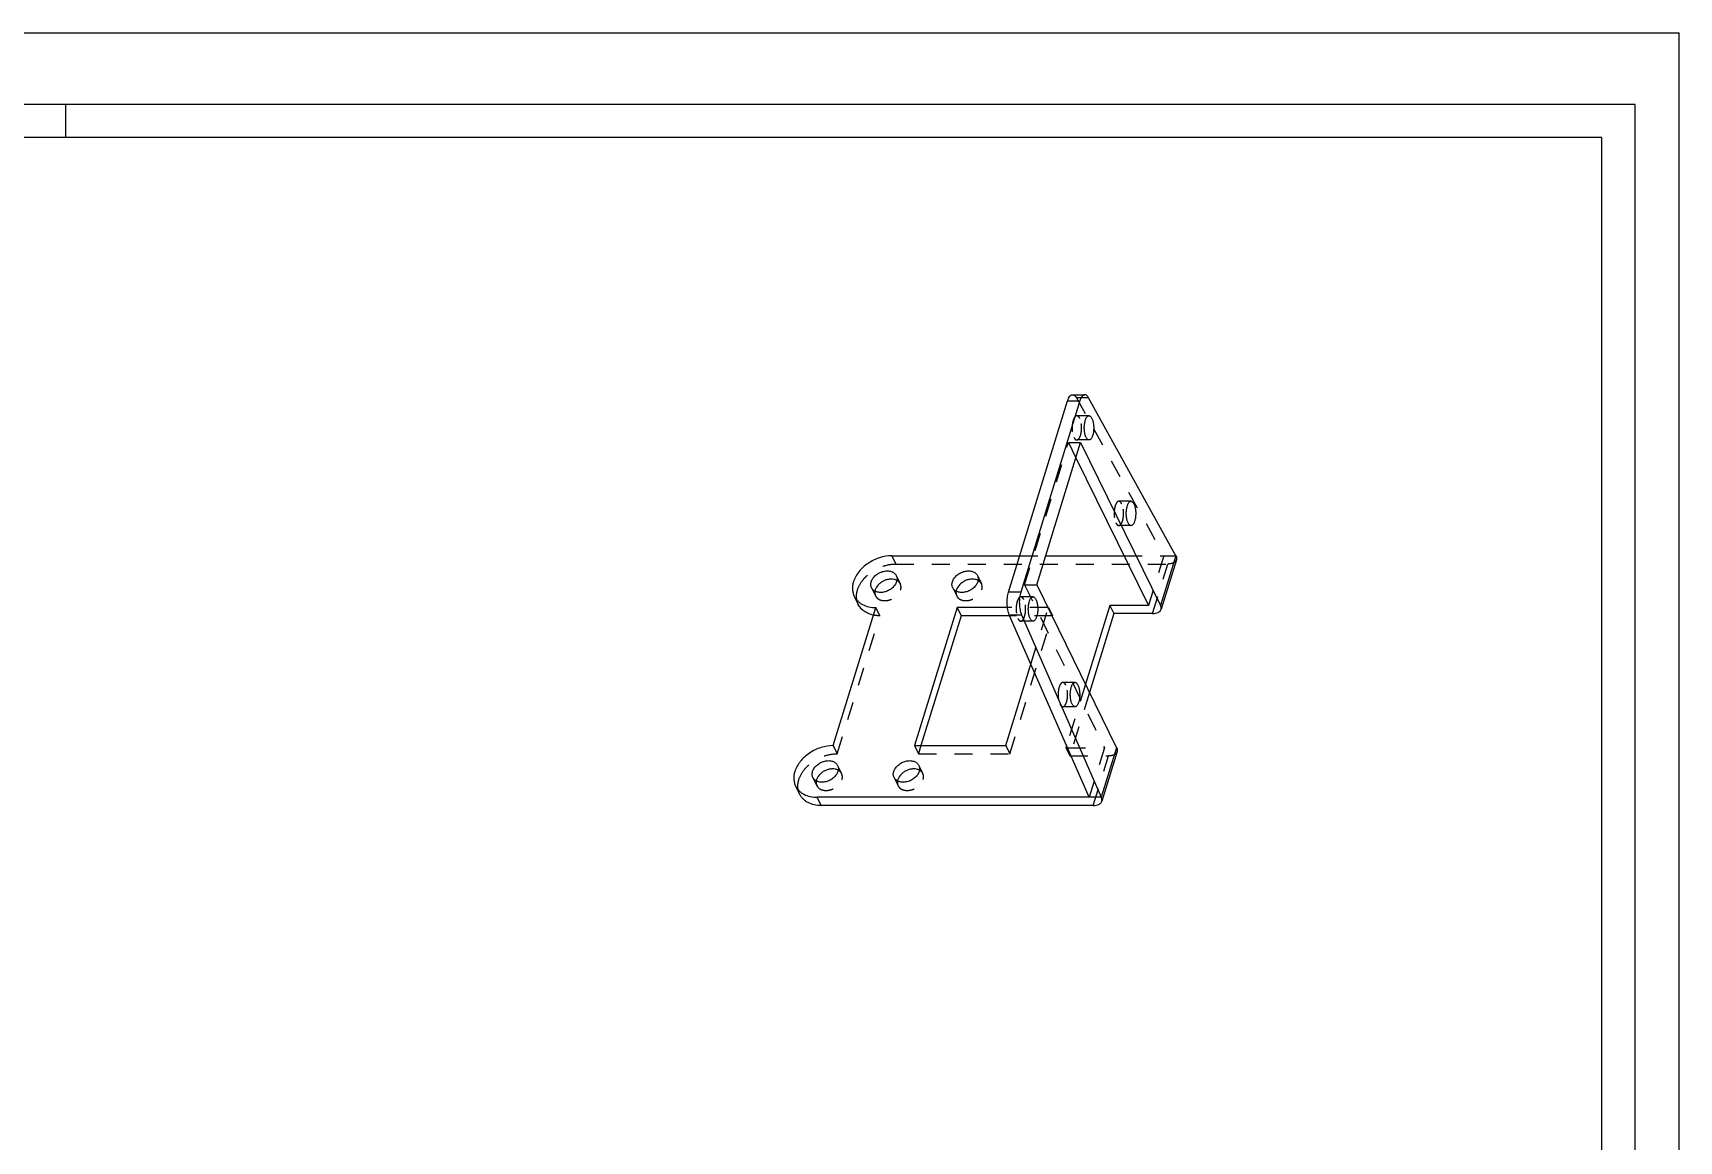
# Model space of a CAD drawing. Header units: millimetres. Extents: x 0 to 297, y 0 to 210.
# Drawn here: x 147.5 to 297, y 109.4 to 210 of the extents above; entities that cross this region are included whole.
import ezdxf

# ---------------------------------------------------------------- set-up
doc = ezdxf.new("R2010")
doc.units = ezdxf.units.MM
doc.header["$LTSCALE"] = 16.335
doc.linetypes.add('HIDDEN', pattern=[0.2, 0.1, -0.1])
doc.layers.get('0').update_dxf_attribs({"linetype": 'CONTINUOUS'})
doc.layers.add('DEFAULT_2', color=8, linetype='HIDDEN')

msp = doc.modelspace()

# ---------------------------------------------------------------- linework, layer by layer
at = {"color": 7, "linetype": 'Continuous'}
for p, q in [((0, 210), (297, 210)), ((297, 0), (297, 210)), ((293, 203.5), (8, 203.5)), ((150.5, 203.5), (150.5, 200.5)), ((293, 4.5), (293, 203.5)), ((236.117, 159.217), (241.482, 176.58)), ((242.588, 176.58), (237.222, 159.217)), ((241.482, 176.58), (242.588, 176.58)), ((241.94, 177.148), (243.045, 177.148)), ((251.316, 162.517), (243.382, 176.874)), ((238.67, 159.882), (242.664, 172.807)), ((242.664, 172.807), (249.924, 158.013)), ((242.237, 171.425), (248.819, 158.013)), ((225.527, 162.517), (237.136, 162.517)), ((239.484, 162.517), (246.609, 162.517)), ((251.316, 162.517), (249.924, 158.013)), ((251.357, 162.163), (249.966, 157.658)), ((222.107, 158.845), (222.473, 158.099)), ((237.222, 159.217), (236.117, 159.217)), ((238.67, 159.882), (245.93, 145.088)), ((220.201, 145.284), (224.074, 157.817)), ((231.443, 157.817), (227.57, 145.284)), ((231.809, 157.071), (228.166, 145.284)), ((231.443, 157.817), (231.809, 157.071)), ((236.02, 157.817), (231.443, 157.817)), ((236.226, 157.071), (231.809, 157.071)), ((236.186, 157.164), (237.291, 157.164)), ((243.433, 140.584), (236.186, 157.164)), ((237.291, 157.164), (244.538, 140.584)), ((239.732, 157.817), (239.684, 157.817)), ((239.713, 157.756), (239.732, 157.817)), ((245.319, 158.013), (243.104, 150.846)), ((245.685, 157.267), (243.47, 150.1)), ((248.819, 158.013), (245.319, 158.013)), ((245.319, 158.013), (245.685, 157.267)), ((249.185, 157.267), (245.685, 157.267)), ((235.859, 145.284), (238.145, 152.681)), ((227.57, 145.284), (235.859, 145.284)), ((241.383, 145.275), (241.325, 145.088)), ((241.325, 145.088), (241.464, 145.088)), ((245.93, 145.088), (244.538, 140.584)), ((245.971, 144.733), (244.58, 140.229)), ((216.782, 141.612), (217.148, 140.866)), ((219.115, 139.838), (218.749, 140.584)), ((244.538, 140.584), (218.749, 140.584)), ((243.799, 139.838), (219.115, 139.838))]:
    msp.add_line(p, q, dxfattribs=at)
at = {"color": 1, "linetype": 'Continuous'}
for p, q in [((290, 200.5), (16, 200.5)), ((290, 7.5), (290, 200.5))]:
    msp.add_line(p, q, dxfattribs=at)
at = {"color": 7, "linetype": 'Continuous'}
for points, knots in [([(241.482, 176.58), (241.507, 176.662), (241.562, 176.808), (241.657, 176.969), (241.742, 177.063), (241.806, 177.111), (241.872, 177.141), (241.918, 177.148), (241.94, 177.148)], [0, 0, 0, 0, 0.3318337, 0.6056085, 0.7205734, 0.8224465, 0.9140906, 1, 1, 1, 1]), ([(243.045, 177.148), (243.023, 177.148), (242.977, 177.141), (242.911, 177.111), (242.847, 177.063), (242.762, 176.969), (242.667, 176.808), (242.613, 176.662), (242.588, 176.58)], [0, 0, 0, 0, 0.0859093, 0.1775535, 0.2794265, 0.3943915, 0.6681663, 1, 1, 1, 1]), ([(243.382, 176.874), (243.359, 176.915), (243.312, 176.989), (243.229, 177.078), (243.14, 177.134), (243.075, 177.148), (243.045, 177.148)], [0, 0, 0, 0, 0.3101751, 0.5744743, 0.7991019, 1, 1, 1, 1]), ([(243.156, 173.273), (243.117, 173.352), (243.056, 173.535), (243.004, 173.835), (242.988, 174.163), (243.01, 174.488), (243.06, 174.742), (243.12, 174.919), (243.17, 175.028), (243.226, 175.116), (243.287, 175.182), (243.352, 175.224), (243.4, 175.234), (243.423, 175.234)], [0, 0, 0, 0, 0.1234629, 0.269079, 0.4261009, 0.5820239, 0.7245207, 0.7874485, 0.8434892, 0.8921249, 0.9334731, 0.9686111, 1, 1, 1, 1]), ([(243.689, 174.996), (243.728, 174.917), (243.789, 174.734), (243.841, 174.433), (243.857, 174.106), (243.835, 173.781), (243.785, 173.527), (243.725, 173.35), (243.675, 173.241), (243.619, 173.153), (243.558, 173.087), (243.493, 173.044), (243.445, 173.034), (243.422, 173.034)], [0, 0, 0, 0, 0.1234629, 0.269079, 0.4261009, 0.5820239, 0.7245207, 0.7874485, 0.8434892, 0.8921249, 0.9334731, 0.9686111, 1, 1, 1, 1]), ([(243.423, 175.234), (243.447, 175.234), (243.499, 175.222), (243.57, 175.172), (243.635, 175.095), (243.671, 175.031), (243.689, 174.996)], [0, 0, 0, 0, 0.1954239, 0.4178724, 0.6842609, 1, 1, 1, 1]), ([(243.422, 173.034), (243.398, 173.034), (243.346, 173.047), (243.275, 173.096), (243.21, 173.174), (243.174, 173.237), (243.156, 173.273)], [0, 0, 0, 0, 0.1954239, 0.4178724, 0.6842609, 1, 1, 1, 1]), ([(246.969, 165.503), (246.93, 165.582), (246.869, 165.765), (246.817, 166.065), (246.801, 166.393), (246.823, 166.718), (246.873, 166.972), (246.933, 167.149), (246.983, 167.257), (247.039, 167.346), (247.1, 167.412), (247.165, 167.454), (247.213, 167.464), (247.236, 167.464)], [0, 0, 0, 0, 0.1234629, 0.269079, 0.4261009, 0.5820239, 0.7245207, 0.7874485, 0.8434892, 0.8921249, 0.9334731, 0.9686111, 1, 1, 1, 1]), ([(247.236, 167.464), (247.26, 167.464), (247.312, 167.452), (247.383, 167.402), (247.448, 167.325), (247.484, 167.261), (247.502, 167.226)], [0, 0, 0, 0, 0.1954239, 0.4178724, 0.6842609, 1, 1, 1, 1]), ([(247.502, 167.226), (247.541, 167.147), (247.602, 166.963), (247.654, 166.663), (247.67, 166.336), (247.648, 166.011), (247.598, 165.757), (247.538, 165.58), (247.488, 165.471), (247.432, 165.383), (247.371, 165.316), (247.306, 165.274), (247.258, 165.264), (247.236, 165.264)], [0, 0, 0, 0, 0.1234629, 0.269079, 0.4261009, 0.5820239, 0.7245207, 0.7874485, 0.8434892, 0.8921249, 0.9334731, 0.9686111, 1, 1, 1, 1]), ([(247.236, 165.264), (247.211, 165.264), (247.159, 165.276), (247.088, 165.326), (247.023, 165.404), (246.987, 165.467), (246.969, 165.503)], [0, 0, 0, 0, 0.1954239, 0.4178724, 0.6842609, 1, 1, 1, 1]), ([(225.527, 162.517), (225.151, 162.517), (224.576, 162.418), (223.863, 162.133), (223.355, 161.842), (222.901, 161.487), (222.407, 160.964), (222.138, 160.493), (222.037, 160.167)], [0, 0, 0, 0, 0.2528362, 0.3844168, 0.516099, 0.6454899, 0.7704292, 1, 1, 1, 1]), ([(251.316, 162.517), (251.344, 162.46), (251.374, 162.369), (251.377, 162.247), (251.366, 162.19), (251.357, 162.163)], [0, 0, 0, 0, 0.524594, 0.7659127, 1, 1, 1, 1]), ([(222.037, 160.167), (222.002, 160.053), (221.95, 159.824), (221.935, 159.479), (221.984, 159.148), (222.06, 158.942), (222.107, 158.845)], [0, 0, 0, 0, 0.2643804, 0.517106, 0.7609097, 1, 1, 1, 1]), ([(223.678, 159.616), (223.658, 159.656), (223.627, 159.742), (223.599, 159.929), (223.62, 160.074), (223.649, 160.167)], [0, 0, 0, 0, 0.239527, 0.4838536, 1, 1, 1, 1]), ([(223.649, 160.167), (223.683, 160.276), (223.794, 160.492), (224.004, 160.716), (224.209, 160.869), (224.436, 161.002), (224.741, 161.116), (225.115, 161.162), (225.461, 161.112), (225.706, 160.986), (225.849, 160.843), (225.901, 160.761), (225.922, 160.718)], [0, 0, 0, 0, 0.1208952, 0.2529803, 0.3220621, 0.3920801, 0.531352, 0.6645695, 0.7869524, 0.8972822, 0.9492098, 1, 1, 1, 1]), ([(225.952, 160.167), (225.918, 160.058), (225.806, 159.842), (225.597, 159.618), (225.392, 159.464), (225.165, 159.332), (224.859, 159.218), (224.486, 159.172), (224.14, 159.221), (223.895, 159.347), (223.752, 159.49), (223.699, 159.573), (223.678, 159.616)], [0, 0, 0, 0, 0.1208952, 0.2529803, 0.3220621, 0.3920801, 0.531352, 0.6645695, 0.7869524, 0.8972822, 0.9492098, 1, 1, 1, 1]), ([(225.979, 160.283), (225.901, 160.324), (225.725, 160.386), (225.437, 160.41), (225.133, 160.371), (224.832, 160.271), (224.551, 160.115), (224.242, 159.859), (224.071, 159.602), (224.015, 159.421)], [0, 0, 0, 0, 0.1111367, 0.2318601, 0.3607547, 0.4946913, 0.6296131, 0.7612946, 1, 1, 1, 1]), ([(225.922, 160.718), (225.942, 160.677), (225.974, 160.591), (226.002, 160.405), (225.98, 160.259), (225.952, 160.167)], [0, 0, 0, 0, 0.239527, 0.4838536, 1, 1, 1, 1]), ([(231.047, 159.616), (231.027, 159.656), (230.995, 159.742), (230.967, 159.929), (230.989, 160.074), (231.017, 160.167)], [0, 0, 0, 0, 0.239527, 0.4838536, 1, 1, 1, 1]), ([(231.017, 160.167), (231.051, 160.276), (231.163, 160.492), (231.372, 160.716), (231.577, 160.869), (231.804, 161.002), (232.11, 161.116), (232.483, 161.162), (232.829, 161.112), (233.074, 160.986), (233.217, 160.843), (233.27, 160.761), (233.291, 160.718)], [0, 0, 0, 0, 0.1208952, 0.2529803, 0.3220621, 0.3920801, 0.531352, 0.6645695, 0.7869524, 0.8972822, 0.9492098, 1, 1, 1, 1]), ([(233.32, 160.167), (233.286, 160.058), (233.175, 159.842), (232.965, 159.618), (232.76, 159.464), (232.533, 159.332), (232.228, 159.218), (231.854, 159.172), (231.508, 159.221), (231.263, 159.347), (231.12, 159.49), (231.068, 159.573), (231.047, 159.616)], [0, 0, 0, 0, 0.1208952, 0.2529803, 0.3220621, 0.3920801, 0.531352, 0.6645695, 0.7869524, 0.8972822, 0.9492098, 1, 1, 1, 1]), ([(233.348, 160.283), (233.27, 160.324), (233.093, 160.386), (232.806, 160.41), (232.501, 160.371), (232.2, 160.271), (231.92, 160.115), (231.61, 159.859), (231.439, 159.602), (231.384, 159.421)], [0, 0, 0, 0, 0.1111367, 0.2318601, 0.3607547, 0.4946913, 0.6296131, 0.7612946, 1, 1, 1, 1]), ([(233.291, 160.718), (233.311, 160.677), (233.342, 160.591), (233.37, 160.405), (233.349, 160.259), (233.32, 160.167)], [0, 0, 0, 0, 0.239527, 0.4838536, 1, 1, 1, 1]), ([(222.107, 158.845), (222.146, 158.766), (222.238, 158.614), (222.413, 158.409), (222.623, 158.231), (222.953, 158.029), (223.441, 157.858), (223.858, 157.817), (224.074, 157.817)], [0, 0, 0, 0, 0.1129015, 0.2273064, 0.3445809, 0.4658319, 0.7224455, 1, 1, 1, 1]), ([(224.015, 159.421), (224.012, 159.411), (224.001, 159.374), (223.992, 159.335), (223.987, 159.306)], [0, 0, 0, 0, 0.2533755, 1, 1, 1, 1]), ([(231.384, 159.421), (231.381, 159.411), (231.37, 159.374), (231.361, 159.335), (231.356, 159.306)], [0, 0, 0, 0, 0.2533755, 1, 1, 1, 1]), ([(236.186, 157.164), (236.156, 157.232), (236.104, 157.38), (236.025, 157.709), (235.979, 158.16), (235.996, 158.62), (236.051, 158.973), (236.092, 159.139), (236.117, 159.217)], [0, 0, 0, 0, 0.1057879, 0.2243138, 0.486055, 0.7551916, 0.8825703, 1, 1, 1, 1]), ([(237.222, 159.217), (237.198, 159.139), (237.157, 158.973), (237.102, 158.62), (237.084, 158.16), (237.131, 157.709), (237.209, 157.38), (237.261, 157.232), (237.291, 157.164)], [0, 0, 0, 0, 0.1174297, 0.2448083, 0.5139449, 0.7756861, 0.8942121, 1, 1, 1, 1]), ([(238.073, 156.823), (238.034, 156.902), (237.972, 157.085), (237.92, 157.385), (237.904, 157.713), (237.927, 158.038), (237.977, 158.292), (238.036, 158.469), (238.086, 158.578), (238.142, 158.666), (238.203, 158.732), (238.269, 158.774), (238.317, 158.784), (238.339, 158.784)], [0, 0, 0, 0, 0.1234629, 0.269079, 0.4261009, 0.5820239, 0.7245207, 0.7874485, 0.8434892, 0.8921249, 0.9334731, 0.9686111, 1, 1, 1, 1]), ([(238.339, 158.784), (238.364, 158.784), (238.416, 158.772), (238.487, 158.722), (238.552, 158.645), (238.588, 158.582), (238.605, 158.546)], [0, 0, 0, 0, 0.1954239, 0.4178724, 0.6842609, 1, 1, 1, 1]), ([(238.605, 158.546), (238.644, 158.467), (238.706, 158.284), (238.758, 157.984), (238.774, 157.656), (238.752, 157.331), (238.701, 157.077), (238.642, 156.9), (238.592, 156.791), (238.536, 156.703), (238.475, 156.637), (238.409, 156.595), (238.361, 156.585), (238.339, 156.585)], [0, 0, 0, 0, 0.1234629, 0.269079, 0.4261009, 0.5820239, 0.7245207, 0.7874485, 0.8434892, 0.8921249, 0.9334731, 0.9686111, 1, 1, 1, 1]), ([(223.86, 157.126), (223.705, 157.157), (223.409, 157.244), (223.012, 157.457), (222.69, 157.743), (222.533, 157.977), (222.473, 158.099)], [0, 0, 0, 0, 0.2704747, 0.5247488, 0.7660207, 1, 1, 1, 1]), ([(249.185, 157.267), (249.279, 157.267), (249.456, 157.282), (249.662, 157.346), (249.794, 157.425), (249.872, 157.493), (249.931, 157.571), (249.956, 157.629), (249.966, 157.659)], [0, 0, 0, 0, 0.3031604, 0.5686941, 0.68709, 0.7969295, 0.9002425, 1, 1, 1, 1]), ([(249.966, 157.659), (249.974, 157.686), (249.985, 157.743), (249.982, 157.865), (249.952, 157.956), (249.924, 158.013)], [0, 0, 0, 0, 0.2340873, 0.4754061, 1, 1, 1, 1]), ([(238.339, 156.585), (238.315, 156.585), (238.262, 156.597), (238.191, 156.647), (238.126, 156.724), (238.09, 156.787), (238.073, 156.823)], [0, 0, 0, 0, 0.1954239, 0.4178724, 0.6842609, 1, 1, 1, 1]), ([(241.886, 149.053), (241.847, 149.132), (241.785, 149.315), (241.733, 149.615), (241.717, 149.943), (241.74, 150.268), (241.79, 150.522), (241.849, 150.699), (241.899, 150.808), (241.955, 150.896), (242.016, 150.962), (242.082, 151.004), (242.13, 151.014), (242.152, 151.014)], [0, 0, 0, 0, 0.1234629, 0.269079, 0.4261009, 0.5820239, 0.7245207, 0.7874485, 0.8434892, 0.8921249, 0.9334731, 0.9686111, 1, 1, 1, 1]), ([(242.152, 151.014), (242.177, 151.014), (242.229, 151.002), (242.3, 150.952), (242.365, 150.875), (242.401, 150.811), (242.418, 150.776)], [0, 0, 0, 0, 0.1954239, 0.4178724, 0.6842609, 1, 1, 1, 1]), ([(242.418, 150.776), (242.457, 150.697), (242.519, 150.514), (242.571, 150.213), (242.587, 149.886), (242.565, 149.561), (242.515, 149.307), (242.455, 149.13), (242.405, 149.021), (242.349, 148.933), (242.288, 148.867), (242.222, 148.824), (242.175, 148.814), (242.152, 148.814)], [0, 0, 0, 0, 0.1234629, 0.269079, 0.4261009, 0.5820239, 0.7245207, 0.7874485, 0.8434892, 0.8921249, 0.9334731, 0.9686111, 1, 1, 1, 1]), ([(242.152, 148.814), (242.128, 148.814), (242.075, 148.827), (242.004, 148.876), (241.939, 148.954), (241.903, 149.017), (241.886, 149.053)], [0, 0, 0, 0, 0.1954239, 0.4178724, 0.6842609, 1, 1, 1, 1]), ([(220.201, 145.284), (219.825, 145.284), (219.251, 145.185), (218.538, 144.9), (218.03, 144.609), (217.576, 144.254), (217.081, 143.731), (216.812, 143.26), (216.712, 142.934)], [0, 0, 0, 0, 0.2528362, 0.3844168, 0.516099, 0.6454899, 0.7704292, 1, 1, 1, 1]), ([(245.93, 145.088), (245.958, 145.031), (245.988, 144.94), (245.991, 144.818), (245.98, 144.761), (245.972, 144.734)], [0, 0, 0, 0, 0.524594, 0.7659127, 1, 1, 1, 1]), ([(218.324, 142.934), (218.357, 143.043), (218.469, 143.258), (218.678, 143.483), (218.883, 143.636), (219.111, 143.769), (219.416, 143.883), (219.789, 143.929), (220.135, 143.879), (220.38, 143.753), (220.523, 143.61), (220.576, 143.528), (220.597, 143.485)], [0, 0, 0, 0, 0.1208952, 0.2529803, 0.3220621, 0.3920801, 0.531352, 0.6645695, 0.7869524, 0.8972822, 0.9492098, 1, 1, 1, 1]), ([(225.692, 142.934), (225.726, 143.043), (225.837, 143.258), (226.047, 143.483), (226.252, 143.636), (226.479, 143.769), (226.784, 143.883), (227.158, 143.929), (227.504, 143.879), (227.749, 143.753), (227.892, 143.61), (227.944, 143.528), (227.965, 143.485)], [0, 0, 0, 0, 0.1208952, 0.2529803, 0.3220621, 0.3920801, 0.531352, 0.6645695, 0.7869524, 0.8972822, 0.9492098, 1, 1, 1, 1]), ([(216.712, 142.934), (216.676, 142.82), (216.625, 142.591), (216.609, 142.246), (216.658, 141.915), (216.734, 141.709), (216.782, 141.612)], [0, 0, 0, 0, 0.2643804, 0.517106, 0.7609097, 1, 1, 1, 1]), ([(218.353, 142.383), (218.333, 142.423), (218.301, 142.509), (218.273, 142.696), (218.295, 142.841), (218.324, 142.934)], [0, 0, 0, 0, 0.239527, 0.4838536, 1, 1, 1, 1]), ([(220.626, 142.934), (220.593, 142.825), (220.481, 142.609), (220.271, 142.385), (220.066, 142.231), (219.839, 142.099), (219.534, 141.984), (219.161, 141.938), (218.814, 141.988), (218.569, 142.114), (218.427, 142.257), (218.374, 142.34), (218.353, 142.383)], [0, 0, 0, 0, 0.1208952, 0.2529803, 0.3220621, 0.3920801, 0.531352, 0.6645695, 0.7869524, 0.8972822, 0.9492098, 1, 1, 1, 1]), ([(218.69, 142.188), (218.687, 142.178), (218.676, 142.14), (218.667, 142.102), (218.662, 142.073)], [0, 0, 0, 0, 0.2533755, 1, 1, 1, 1]), ([(220.654, 143.049), (220.576, 143.091), (220.399, 143.153), (220.112, 143.177), (219.807, 143.138), (219.506, 143.037), (219.226, 142.882), (218.916, 142.626), (218.746, 142.369), (218.69, 142.188)], [0, 0, 0, 0, 0.1111367, 0.2318601, 0.3607547, 0.4946913, 0.6296131, 0.7612946, 1, 1, 1, 1]), ([(220.597, 143.485), (220.617, 143.444), (220.648, 143.358), (220.676, 143.171), (220.655, 143.026), (220.626, 142.934)], [0, 0, 0, 0, 0.239527, 0.4838536, 1, 1, 1, 1]), ([(225.721, 142.383), (225.701, 142.423), (225.67, 142.509), (225.642, 142.696), (225.663, 142.841), (225.692, 142.934)], [0, 0, 0, 0, 0.239527, 0.4838536, 1, 1, 1, 1]), ([(227.995, 142.934), (227.961, 142.825), (227.85, 142.609), (227.64, 142.385), (227.435, 142.231), (227.208, 142.099), (226.902, 141.984), (226.529, 141.938), (226.183, 141.988), (225.938, 142.114), (225.795, 142.257), (225.742, 142.34), (225.721, 142.383)], [0, 0, 0, 0, 0.1208952, 0.2529803, 0.3220621, 0.3920801, 0.531352, 0.6645695, 0.7869524, 0.8972822, 0.9492098, 1, 1, 1, 1]), ([(226.058, 142.188), (226.055, 142.178), (226.044, 142.14), (226.035, 142.102), (226.031, 142.073)], [0, 0, 0, 0, 0.2533755, 1, 1, 1, 1]), ([(228.022, 143.049), (227.944, 143.091), (227.768, 143.153), (227.48, 143.177), (227.176, 143.138), (226.875, 143.037), (226.595, 142.882), (226.285, 142.626), (226.114, 142.369), (226.058, 142.188)], [0, 0, 0, 0, 0.1111367, 0.2318601, 0.3607547, 0.4946913, 0.6296131, 0.7612946, 1, 1, 1, 1]), ([(227.965, 143.485), (227.985, 143.444), (228.017, 143.358), (228.045, 143.171), (228.023, 143.026), (227.995, 142.934)], [0, 0, 0, 0, 0.239527, 0.4838536, 1, 1, 1, 1]), ([(216.782, 141.612), (216.82, 141.533), (216.912, 141.381), (217.087, 141.176), (217.298, 140.998), (217.628, 140.796), (218.115, 140.625), (218.533, 140.584), (218.749, 140.584)], [0, 0, 0, 0, 0.1129015, 0.2273064, 0.3445809, 0.4658319, 0.7224455, 1, 1, 1, 1]), ([(219.115, 139.838), (218.899, 139.838), (218.481, 139.879), (217.994, 140.05), (217.664, 140.252), (217.453, 140.43), (217.278, 140.635), (217.186, 140.787), (217.148, 140.866)], [0, 0, 0, 0, 0.2775546, 0.5341681, 0.6554191, 0.7726936, 0.8870985, 1, 1, 1, 1]), ([(244.58, 140.23), (244.588, 140.257), (244.599, 140.314), (244.596, 140.436), (244.566, 140.526), (244.538, 140.584)], [0, 0, 0, 0, 0.2340873, 0.4754061, 1, 1, 1, 1]), ([(243.799, 139.838), (243.893, 139.838), (244.07, 139.853), (244.276, 139.917), (244.408, 139.996), (244.486, 140.064), (244.545, 140.142), (244.571, 140.2), (244.58, 140.23)], [0, 0, 0, 0, 0.3031604, 0.5686941, 0.68709, 0.7969295, 0.9002425, 1, 1, 1, 1])]:
    msp.add_open_spline(points, degree=3, knots=knots, dxfattribs=at)
at = {"layer": 'DEFAULT_2', "color": 8, "linetype": 'HIDDEN'}
for p, q in [((242.276, 176.874), (250.211, 162.517)), ((243.382, 176.874), (242.276, 176.874)), ((243.423, 175.234), (242.317, 175.234)), ((237.565, 159.882), (241.559, 172.807)), ((241.559, 172.807), (242.237, 171.425)), ((241.559, 172.807), (242.664, 172.807)), ((243.423, 173.034), (242.317, 173.034)), ((247.236, 167.464), (246.13, 167.464)), ((247.236, 165.264), (246.13, 165.264)), ((225.527, 162.517), (225.893, 161.771)), ((225.893, 161.771), (250.577, 161.771)), ((237.136, 162.517), (239.484, 162.517)), ((246.609, 162.517), (251.316, 162.517)), ((250.211, 162.517), (248.819, 158.013)), ((249.185, 157.267), (250.577, 161.771)), ((225.922, 160.718), (226.289, 159.972)), ((233.291, 160.718), (233.657, 159.972)), ((223.678, 159.616), (224.044, 158.87)), ((231.047, 159.616), (231.413, 158.87)), ((238.339, 158.784), (237.234, 158.784)), ((237.565, 159.882), (238.67, 159.882)), ((237.565, 159.882), (244.825, 145.088)), ((220.567, 144.538), (224.44, 157.071)), ((224.44, 157.071), (224.074, 157.817)), ((239.684, 157.817), (236.02, 157.817)), ((236.225, 144.538), (240.098, 157.071)), ((240.098, 157.071), (236.226, 157.071)), ((238.145, 152.681), (239.713, 157.756)), ((239.732, 157.817), (240.098, 157.071)), ((238.339, 156.584), (237.234, 156.584)), ((242.152, 151.014), (241.047, 151.014)), ((243.104, 150.846), (241.383, 145.275)), ((243.47, 150.1), (241.691, 144.342)), ((242.152, 148.814), (241.047, 148.814)), ((220.201, 145.284), (220.567, 144.538)), ((227.57, 145.284), (227.936, 144.538)), ((228.166, 145.284), (227.936, 144.538)), ((235.859, 145.284), (236.225, 144.538)), ((241.325, 145.088), (241.691, 144.342)), ((241.464, 145.088), (244.825, 145.088)), ((244.825, 145.088), (243.433, 140.584)), ((227.936, 144.538), (236.225, 144.538)), ((241.691, 144.342), (245.191, 144.342)), ((243.799, 139.838), (245.191, 144.342)), ((218.353, 142.383), (218.719, 141.637)), ((220.597, 143.484), (220.963, 142.738)), ((225.721, 142.383), (226.087, 141.637)), ((227.965, 143.484), (228.332, 142.738))]:
    msp.add_line(p, q, dxfattribs=at)
for centre, radius, start, end in [((225.585, 159.544), 0.837, 60.13327, 61.88519), ((225.594, 159.56), 0.819, 58.87948, 60.13079), ((232.953, 159.544), 0.837, 60.13327, 61.88519), ((232.962, 159.56), 0.819, 58.87948, 60.13079), ((220.259, 142.311), 0.837, 60.13327, 61.88519), ((220.268, 142.327), 0.819, 58.87948, 60.13079), ((227.628, 142.311), 0.837, 60.13327, 61.88519), ((227.637, 142.327), 0.819, 58.87948, 60.13079)]:
    msp.add_arc(centre, radius, start, end, dxfattribs=at)
for points, knots in [([(241.94, 177.148), (241.97, 177.148), (242.035, 177.134), (242.124, 177.078), (242.207, 176.989), (242.254, 176.915), (242.276, 176.874)], [0, 0, 0, 0, 0.2008981, 0.4255257, 0.6898249, 1, 1, 1, 1]), ([(242.317, 175.234), (242.295, 175.234), (242.247, 175.224), (242.181, 175.182), (242.12, 175.116), (242.064, 175.028), (242.015, 174.919), (241.955, 174.742), (241.905, 174.488), (241.883, 174.163), (241.898, 173.835), (241.95, 173.535), (242.012, 173.352), (242.051, 173.273)], [0, 0, 0, 0, 0.0313866, 0.0665211, 0.1078669, 0.1564995, 0.2125383, 0.2754641, 0.4179565, 0.5738798, 0.7309099, 0.8765345, 1, 1, 1, 1]), ([(242.584, 174.996), (242.566, 175.031), (242.53, 175.095), (242.465, 175.172), (242.394, 175.222), (242.342, 175.234), (242.317, 175.234)], [0, 0, 0, 0, 0.3157469, 0.5821331, 0.8045779, 1, 1, 1, 1]), ([(242.317, 173.034), (242.34, 173.034), (242.387, 173.044), (242.453, 173.087), (242.514, 173.153), (242.57, 173.241), (242.62, 173.35), (242.68, 173.527), (242.73, 173.781), (242.752, 174.106), (242.736, 174.433), (242.684, 174.734), (242.622, 174.917), (242.584, 174.996)], [0, 0, 0, 0, 0.0313866, 0.0665211, 0.1078669, 0.1564995, 0.2125383, 0.2754641, 0.4179565, 0.5738798, 0.7309099, 0.8765345, 1, 1, 1, 1]), ([(242.051, 173.273), (242.068, 173.237), (242.104, 173.174), (242.169, 173.096), (242.24, 173.047), (242.293, 173.034), (242.317, 173.034)], [0, 0, 0, 0, 0.3157469, 0.5821331, 0.8045779, 1, 1, 1, 1]), ([(246.13, 167.464), (246.108, 167.464), (246.06, 167.454), (245.994, 167.412), (245.933, 167.346), (245.877, 167.258), (245.828, 167.149), (245.768, 166.972), (245.718, 166.718), (245.696, 166.393), (245.711, 166.065), (245.763, 165.765), (245.825, 165.582), (245.864, 165.503)], [0, 0, 0, 0, 0.0313866, 0.0665211, 0.1078669, 0.1564995, 0.2125383, 0.2754641, 0.4179565, 0.5738798, 0.7309099, 0.8765345, 1, 1, 1, 1]), ([(246.397, 167.226), (246.379, 167.261), (246.343, 167.325), (246.278, 167.402), (246.207, 167.452), (246.155, 167.464), (246.13, 167.464)], [0, 0, 0, 0, 0.3157469, 0.5821331, 0.8045779, 1, 1, 1, 1]), ([(246.13, 165.264), (246.153, 165.264), (246.2, 165.274), (246.266, 165.316), (246.327, 165.383), (246.383, 165.471), (246.433, 165.58), (246.493, 165.757), (246.543, 166.011), (246.565, 166.336), (246.549, 166.663), (246.497, 166.963), (246.435, 167.147), (246.397, 167.226)], [0, 0, 0, 0, 0.0313866, 0.0665211, 0.1078669, 0.1564995, 0.2125383, 0.2754641, 0.4179565, 0.5738798, 0.7309099, 0.8765345, 1, 1, 1, 1]), ([(245.864, 165.503), (245.881, 165.467), (245.917, 165.404), (245.982, 165.326), (246.053, 165.276), (246.106, 165.264), (246.13, 165.264)], [0, 0, 0, 0, 0.3157469, 0.5821331, 0.8045779, 1, 1, 1, 1]), ([(222.403, 159.421), (222.504, 159.747), (222.773, 160.218), (223.267, 160.741), (223.721, 161.096), (224.229, 161.387), (224.942, 161.672), (225.517, 161.771), (225.893, 161.771)], [0, 0, 0, 0, 0.2295708, 0.3545101, 0.483901, 0.6155832, 0.7471638, 1, 1, 1, 1]), ([(251.357, 162.163), (251.348, 162.133), (251.322, 162.075), (251.264, 161.997), (251.186, 161.929), (251.054, 161.85), (250.848, 161.786), (250.671, 161.771), (250.577, 161.771)], [0, 0, 0, 0, 0.0997575, 0.2030704, 0.3129099, 0.4313058, 0.6968396, 1, 1, 1, 1]), ([(226.288, 159.972), (226.26, 160.031), (226.182, 160.142), (226.075, 160.226), (226.017, 160.261)], [0, 0, 0, 0, 0.4900908, 1, 1, 1, 1]), ([(226.318, 159.421), (226.346, 159.513), (226.368, 159.659), (226.34, 159.845), (226.308, 159.931), (226.288, 159.972)], [0, 0, 0, 0, 0.5161553, 0.7604767, 1, 1, 1, 1]), ([(233.657, 159.972), (233.628, 160.031), (233.55, 160.142), (233.444, 160.226), (233.386, 160.261)], [0, 0, 0, 0, 0.4900908, 1, 1, 1, 1]), ([(233.686, 159.421), (233.715, 159.513), (233.736, 159.659), (233.708, 159.845), (233.677, 159.931), (233.657, 159.972)], [0, 0, 0, 0, 0.5161553, 0.7604767, 1, 1, 1, 1]), ([(222.473, 158.099), (222.426, 158.196), (222.35, 158.402), (222.301, 158.733), (222.316, 159.078), (222.368, 159.307), (222.403, 159.421)], [0, 0, 0, 0, 0.2390903, 0.482894, 0.7356196, 1, 1, 1, 1]), ([(223.987, 159.306), (223.975, 159.231), (223.969, 159.08), (224.012, 158.935), (224.044, 158.87)], [0, 0, 0, 0, 0.512077, 1, 1, 1, 1]), ([(224.044, 158.87), (224.065, 158.827), (224.118, 158.745), (224.261, 158.601), (224.506, 158.476), (224.852, 158.426), (225.225, 158.472), (225.531, 158.586), (225.758, 158.718), (225.963, 158.872), (226.173, 159.096), (226.284, 159.312), (226.318, 159.421)], [0, 0, 0, 0, 0.0507867, 0.102711, 0.2130367, 0.3354176, 0.4686324, 0.6079042, 0.677925, 0.7470105, 0.8791026, 1, 1, 1, 1]), ([(231.356, 159.306), (231.343, 159.231), (231.338, 159.08), (231.381, 158.935), (231.413, 158.87)], [0, 0, 0, 0, 0.512077, 1, 1, 1, 1]), ([(231.413, 158.87), (231.434, 158.827), (231.486, 158.745), (231.629, 158.601), (231.874, 158.476), (232.22, 158.426), (232.594, 158.472), (232.899, 158.586), (233.126, 158.718), (233.331, 158.872), (233.541, 159.096), (233.653, 159.312), (233.686, 159.421)], [0, 0, 0, 0, 0.0507867, 0.102711, 0.2130367, 0.3354176, 0.4686324, 0.6079042, 0.677925, 0.7470105, 0.8791026, 1, 1, 1, 1]), ([(237.234, 158.784), (237.211, 158.784), (237.164, 158.774), (237.098, 158.732), (237.037, 158.666), (236.981, 158.578), (236.931, 158.469), (236.871, 158.292), (236.821, 158.038), (236.799, 157.713), (236.815, 157.385), (236.867, 157.085), (236.929, 156.902), (236.968, 156.823)], [0, 0, 0, 0, 0.0313866, 0.0665211, 0.1078669, 0.1564995, 0.2125383, 0.2754641, 0.4179565, 0.5738798, 0.7309099, 0.8765345, 1, 1, 1, 1]), ([(237.5, 158.546), (237.483, 158.582), (237.447, 158.645), (237.382, 158.722), (237.311, 158.772), (237.258, 158.784), (237.234, 158.784)], [0, 0, 0, 0, 0.3157469, 0.5821331, 0.8045779, 1, 1, 1, 1]), ([(237.234, 156.585), (237.256, 156.585), (237.304, 156.595), (237.37, 156.637), (237.431, 156.703), (237.487, 156.791), (237.537, 156.9), (237.596, 157.077), (237.646, 157.331), (237.669, 157.656), (237.653, 157.984), (237.601, 158.284), (237.539, 158.467), (237.5, 158.546)], [0, 0, 0, 0, 0.0313866, 0.0665211, 0.1078669, 0.1564995, 0.2125383, 0.2754641, 0.4179565, 0.5738798, 0.7309099, 0.8765345, 1, 1, 1, 1]), ([(224.44, 157.071), (224.39, 157.071), (224.196, 157.075), (224.002, 157.098), (223.86, 157.126)], [0, 0, 0, 0, 0.2558756, 1, 1, 1, 1]), ([(236.968, 156.823), (236.985, 156.787), (237.021, 156.724), (237.086, 156.647), (237.157, 156.597), (237.209, 156.585), (237.234, 156.585)], [0, 0, 0, 0, 0.3157469, 0.5821331, 0.8045779, 1, 1, 1, 1]), ([(241.047, 151.014), (241.025, 151.014), (240.977, 151.004), (240.911, 150.962), (240.85, 150.896), (240.794, 150.808), (240.744, 150.699), (240.685, 150.522), (240.634, 150.268), (240.612, 149.943), (240.628, 149.615), (240.68, 149.315), (240.742, 149.132), (240.781, 149.053)], [0, 0, 0, 0, 0.0313866, 0.0665211, 0.1078669, 0.1564995, 0.2125383, 0.2754641, 0.4179565, 0.5738798, 0.7309099, 0.8765345, 1, 1, 1, 1]), ([(241.313, 150.776), (241.296, 150.811), (241.26, 150.875), (241.195, 150.952), (241.124, 151.002), (241.071, 151.014), (241.047, 151.014)], [0, 0, 0, 0, 0.3157469, 0.5821331, 0.8045779, 1, 1, 1, 1]), ([(241.047, 148.814), (241.069, 148.814), (241.117, 148.824), (241.183, 148.867), (241.244, 148.933), (241.3, 149.021), (241.35, 149.13), (241.409, 149.307), (241.459, 149.561), (241.482, 149.886), (241.466, 150.213), (241.414, 150.514), (241.352, 150.697), (241.313, 150.776)], [0, 0, 0, 0, 0.0313866, 0.0665211, 0.1078669, 0.1564995, 0.2125383, 0.2754641, 0.4179565, 0.5738798, 0.7309099, 0.8765345, 1, 1, 1, 1]), ([(240.781, 149.053), (240.798, 149.017), (240.834, 148.954), (240.899, 148.876), (240.97, 148.827), (241.022, 148.814), (241.047, 148.814)], [0, 0, 0, 0, 0.3157469, 0.5821331, 0.8045779, 1, 1, 1, 1]), ([(217.078, 142.188), (217.178, 142.514), (217.447, 142.985), (217.942, 143.508), (218.396, 143.863), (218.904, 144.154), (219.617, 144.439), (220.191, 144.538), (220.567, 144.538)], [0, 0, 0, 0, 0.2295708, 0.3545101, 0.483901, 0.6155832, 0.7471638, 1, 1, 1, 1]), ([(245.972, 144.734), (245.962, 144.704), (245.937, 144.646), (245.878, 144.568), (245.8, 144.5), (245.668, 144.421), (245.462, 144.357), (245.285, 144.342), (245.191, 144.342)], [0, 0, 0, 0, 0.0997575, 0.2030704, 0.3129099, 0.4313058, 0.6968396, 1, 1, 1, 1]), ([(217.148, 140.866), (217.1, 140.963), (217.024, 141.169), (216.975, 141.5), (216.991, 141.845), (217.042, 142.074), (217.078, 142.188)], [0, 0, 0, 0, 0.2390903, 0.482894, 0.7356196, 1, 1, 1, 1]), ([(218.662, 142.073), (218.649, 141.998), (218.644, 141.847), (218.687, 141.702), (218.719, 141.637)], [0, 0, 0, 0, 0.512077, 1, 1, 1, 1]), ([(218.719, 141.637), (218.74, 141.594), (218.793, 141.511), (218.935, 141.368), (219.18, 141.242), (219.527, 141.192), (219.9, 141.239), (220.205, 141.353), (220.432, 141.485), (220.637, 141.639), (220.847, 141.863), (220.959, 142.079), (220.992, 142.188)], [0, 0, 0, 0, 0.0507867, 0.102711, 0.2130367, 0.3354176, 0.4686324, 0.6079042, 0.677925, 0.7470105, 0.8791026, 1, 1, 1, 1]), ([(220.963, 142.739), (220.934, 142.797), (220.856, 142.909), (220.75, 142.993), (220.692, 143.028)], [0, 0, 0, 0, 0.4900908, 1, 1, 1, 1]), ([(220.992, 142.188), (221.021, 142.28), (221.042, 142.426), (221.014, 142.612), (220.983, 142.698), (220.963, 142.739)], [0, 0, 0, 0, 0.5161553, 0.7604767, 1, 1, 1, 1]), ([(226.031, 142.073), (226.018, 141.998), (226.012, 141.847), (226.055, 141.702), (226.087, 141.637)], [0, 0, 0, 0, 0.512077, 1, 1, 1, 1]), ([(226.087, 141.637), (226.108, 141.594), (226.161, 141.511), (226.304, 141.368), (226.549, 141.242), (226.895, 141.192), (227.268, 141.239), (227.574, 141.353), (227.801, 141.485), (228.006, 141.639), (228.216, 141.863), (228.327, 142.079), (228.361, 142.188)], [0, 0, 0, 0, 0.0507867, 0.102711, 0.2130367, 0.3354176, 0.4686324, 0.6079042, 0.677925, 0.7470105, 0.8791026, 1, 1, 1, 1]), ([(228.331, 142.739), (228.303, 142.797), (228.225, 142.909), (228.118, 142.993), (228.06, 143.028)], [0, 0, 0, 0, 0.4900908, 1, 1, 1, 1]), ([(228.361, 142.188), (228.389, 142.28), (228.411, 142.426), (228.383, 142.612), (228.351, 142.698), (228.331, 142.739)], [0, 0, 0, 0, 0.5161553, 0.7604767, 1, 1, 1, 1])]:
    msp.add_open_spline(points, degree=3, knots=knots, dxfattribs=at)

doc.saveas('drawing.dxf')
